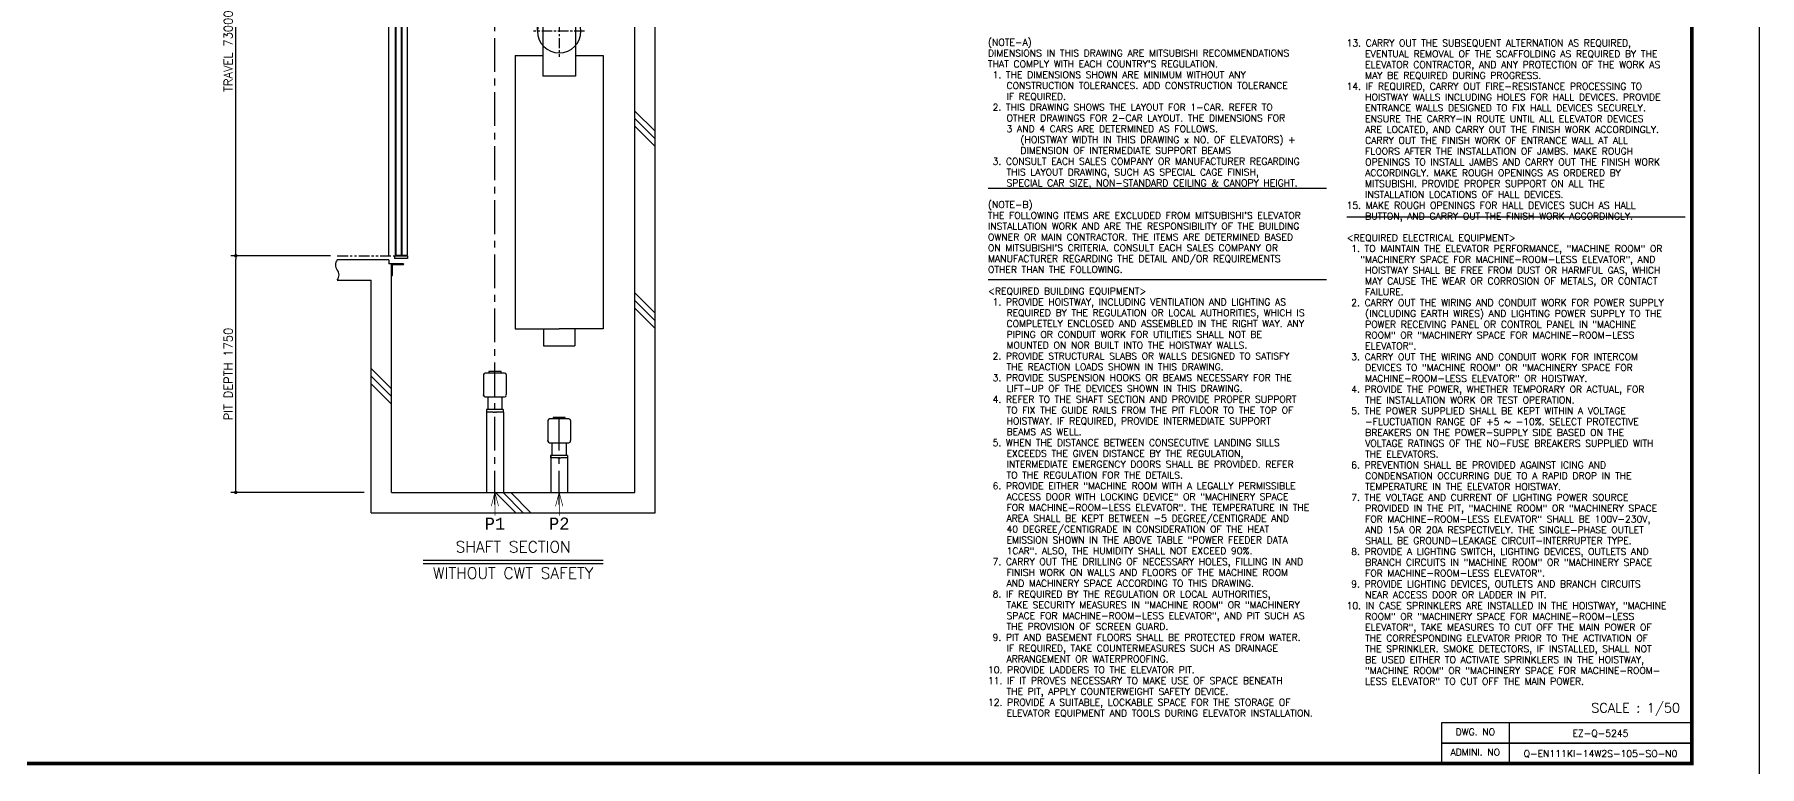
# Model space of a CAD drawing. Header units: millimetres. Extents: x -106996 to 276536, y -21995 to 37993.
# Drawn here: x 29253 to 42000, y -14522 to -9108 of the extents above; entities that cross this region are included whole.
import ezdxf
from ezdxf.enums import TextEntityAlignment as Align

# ---------------------------------------------------------------- set-up
doc = ezdxf.new("R2010")
doc.units = ezdxf.units.MM
doc.header["$LTSCALE"] = 100
doc.linetypes.add('CENTERX2', pattern=[4, 2.5, -0.5, 0.5, -0.5])
doc.linetypes.add('PHANTOM2', pattern=[31.75, 15.875, -3.175, 3.175, -3.175, 3.175, -3.175])
doc.layers.get('0').update_dxf_attribs({"color": 3})
for name, color, linetype in [('BUFFER', 3, 'Continuous'), ('BUILDING', 3, 'Continuous'), ('CENTER-LINE', 7, 'CENTERX2'), ('CWT', 1, 'Continuous'), ('DIM', 2, 'Continuous'), ('DOOR', 7, 'Continuous'), ('FRAME', 5, 'Continuous'), ('OTHERS', 4, 'Continuous'), ('SPEC', 7, 'Continuous'), ('W-DASHED-LINE', 111, 'PHANTOM2')]:
    doc.layers.add(name, color=color, linetype=linetype)
doc.styles.get("Standard").update_dxf_attribs({"font": 'romans.shx', "bigfont": 'bigfont.shx'})
doc.styles.add('STYLE1', font='monos.ttf')
doc.dimstyles.new('1-50IN', dxfattribs={"dimscale": 25, "dimtxt": 2.5, "dimasz": 1, "dimexe": 1.5, "dimexo": 2, "dimgap": 1, "dimtad": 3, "dimdsep": 46, "dimtxsty": 'Standard', "dimblk1": 'DOT', "dimblk2": 'DOT', "dimsah": 1, "dimcen": 0.09, "dimclrd": 256, "dimclre": 256, "dimclrt": 256, "dimadec": 0, "dimazin": 0, "dimtfac": 1, "dimtmove": 0, "dimatfit": 3, "dimldrblk": 'DOT', "dimfxl": 0, "dimtolj": 1, "dimtzin": 0, "dimarcsym": 0})

# ---------------------------------------------------------------- blocks, each defined once
blk = doc.blocks.new('SWALL1')
at = {"layer": 'BUILDING'}
for p, q in [((130, 150), (-250, 150)), ((130, 150), (130, 120)), ((-250, 0), (0, 0)), ((150, 120), (130, 120)), ((240, 120), (150, 120)), ((150, 120), (150, 30)), ((150, 30), (152, 30)), ((156, 106), (156, 34)), ((236, 114), (164, 114)), ((240, 120), (240, 118))]:
    blk.add_line(p, q, dxfattribs=at)
for centre, radius, start, end in [((-205, 112), 58.3, 139.986, 220.014), ((-295, 38), 58.3, 319.986, 40.014), ((152, 34), 4, 270, 0), ((164, 106), 8.5, 90, 180), ((236, 118), 4, 270, 0)]:
    blk.add_arc(centre, radius, start, end, dxfattribs=at)
blk = doc.blocks.new('SDOOR_HH2100W')
at = {"layer": 'DOOR', "ltscale": 170}
for p, q in [((-7, 2328), (-102, 2328)), ((-102, 2328), (-102, 2150)), ((-7, 2170), (-7, 2328)), ((-24, 2170), (-7, 2170)), ((-96, 0), (-96, -20)), ((0, 0), (0, -20)), ((0, -20), (-96, -20))]:
    blk.add_line(p, q, dxfattribs=at)
at = {"layer": 'DOOR'}
for p, q in [((-87, 2115), (-87, 5)), ((-87, 2115), (-47, 2115)), ((-47, 2115), (-47, 5)), ((-43, 2115), (-43, 5)), ((-43, 2115), (-3, 2115)), ((-3, 2115), (-3, 5)), ((-96, 0), (0, 0)), ((-87, 5), (-47, 5)), ((-43, 5), (-3, 5))]:
    blk.add_line(p, q, dxfattribs=at)
at = {"layer": 'OTHERS', "ltscale": 60}
for p, q in [((-141, 2135), (-141, 0)), ((-139, 2133), (-139, 2102)), ((-133, 2133), (-133, 2125)), ((-131, 2125), (-133, 2125)), ((-131, 2135), (-131, 2125)), ((-101, 2135), (-101, 2125)), ((-99, 2125), (-101, 2125))]:
    blk.add_line(p, q, dxfattribs=at)
at = {"layer": 'OTHERS', "ltscale": 150}
for p, q in [((-131, 2135), (-141, 2135)), ((-91, 2100), (-141, 2100)), ((-133, 2133), (-139, 2133)), ((-93, 2102), (-139, 2102))]:
    blk.add_line(p, q, dxfattribs=at)
at = {"layer": 'OTHERS', "ltscale": 25}
for p, q in [((-91, 2135), (-101, 2135)), ((-99, 2133), (-99, 2125)), ((-93, 2133), (-99, 2133)), ((-93, 2133), (-93, 2102)), ((-91, 2135), (-91, 0))]:
    blk.add_line(p, q, dxfattribs=at)
blk = doc.blocks.new('OBA-70')
at = {"linetype": 'Continuous'}
for p, q in [((-45, 0), (-45, -12)), ((12, 0), (-45, 0)), ((26, 0), (12, 0)), ((45, 0), (26, 0)), ((45, -12), (45, 0)), ((-84, -23), (-84, -29)), ((-84, -28), (-84, -172)), ((72, -12), (-72, -12)), ((84, -23), (84, -29)), ((84, -29), (84, -170)), ((-84, -177), (-84, -172)), ((-72, -188), (72, -188)), ((-51, -281), (-51, -188)), ((51, -188), (51, -281)), ((84, -176), (84, -170)), ((-63, -281), (-63, -300)), ((62, -281), (-63, -281)), ((-12, -300), (-63, -300)), ((-12, -300), (-4, -300)), ((4, -300), (-4, -300)), ((4, -300), (12, -300)), ((62, -300), (12, -300)), ((62, -281), (62, -300))]:
    blk.add_line(p, q, dxfattribs=at)
for centre, start, end in [((-72, -23), 90, 178.041), ((72, -23), 1.959, 90), ((-72, -176), 181.959, 270), ((72, -176), 270, 358.041)]:
    blk.add_arc(centre, 11.5, start, end, dxfattribs=at)
blk = doc.blocks.new('BUFFER_CAR')
at = {"layer": 'BUFFER'}
for p, q in [((-63, 594), (-63, 0)), ((63, 594), (63, 0))]:
    blk.add_line(p, q, dxfattribs=at)
at = {"layer": 'BUFFER', "linetype": 'Continuous'}
blk.add_line((-63, 0), (63, 0), dxfattribs=at)
at = {"layer": 'DIM', "const_width": 5}
for points in [[(0, 0), (-27, -102)], [(0, 0), (0, -173)], [(0, 0), (27, -102)]]:
    blk.add_lwpolyline(points, dxfattribs=at)
at = {"layer": 'BUFFER'}
blk.add_blockref('OBA-70', (0, 894), dxfattribs=at)
at = {"layer": 'DIM', "style": 'STYLE1'}
blk.add_text('P1', height=90, rotation=0, dxfattribs=at).set_placement((0, -186), align=Align.TOP_CENTER)
blk = doc.blocks.new('BUFFER_CWT')
at = {"layer": 'BUFFER'}
for p, q in [((-62, 274), (-62, 0)), ((62, 255), (62, 0))]:
    blk.add_line(p, q, dxfattribs=at)
at = {"layer": 'BUFFER', "linetype": 'Continuous'}
blk.add_line((-62, 0), (62, 0), dxfattribs=at)
at = {"layer": 'DIM', "const_width": 5}
for points in [[(0, 0), (-27, -102)], [(0, 0), (0, -173)], [(0, 0), (27, -102)]]:
    blk.add_lwpolyline(points, dxfattribs=at)
at = {"layer": 'BUFFER'}
blk.add_blockref('OBA-70', (0, 555), dxfattribs=at)
at = {"layer": 'DIM', "style": 'STYLE1'}
blk.add_text('P2', height=90, rotation=0, dxfattribs=at).set_placement((0, -186), align=Align.TOP_CENTER)
blk = doc.blocks.new('SCWT')
at = {"layer": 'CENTER-LINE'}
blk.add_line((-161, 2325), (-172, 3061), dxfattribs=at)
at = {"layer": 'CENTER-LINE', "ltscale": 0.3}
for p, q in [((0, 2515), (0, 2135)), ((186, 2325), (-191, 2325)), ((188, 2325), (-188, 2325))]:
    blk.add_line(p, q, dxfattribs=at)
at = {"layer": 'CWT'}
for p, q in [((-120, 2511), (-120, 1993)), ((120, 2511), (-120, 2511)), ((120, 2511), (120, 1993)), ((-325, 2145), (-325, 125)), ((-325, 2145), (-120, 2145)), ((120, 2145), (325, 2145)), ((325, 2145), (325, 125)), ((120, 1993), (-120, 1993)), ((-325, 125), (-25, 125)), ((-125, 125), (0, 125)), ((-115, 125), (-115, 0)), ((-115, 0), (115, 0)), ((125, 125), (0, 125)), ((325, 125), (25, 125)), ((115, 125), (115, 0))]:
    blk.add_line(p, q, dxfattribs=at)
blk.add_ellipse((0, 2325), major_axis=(161, 0), ratio=0.993892, start_param=-1.570796, end_param=4.712389, dxfattribs=at)
blk = doc.blocks.new('_DOT')
at = {"color": 0, "linetype": 'ByBlock'}
blk.add_line((-0.5, 0), (-1, 0), dxfattribs=at)
at = {"color": 0, "linetype": 'ByBlock', "const_width": 0.5}
blk.add_lwpolyline([(-0.25, 0, 1), (0.25, 0, 1)], format="xyb", close=True, dxfattribs=at)
blk = doc.blocks.new('*D258')
at = {"layer": 'DEFPOINTS', "color": 0, "transparency": 16777216}
for p in [(30740, -10745), (31490, -10745), (31740, -12495)]:
    blk.add_point(p, dxfattribs=at)
at = {"layer": 'DIM', "lineweight": -2, "transparency": 16777216}
for p, q in [((31440, -10745), (30703, -10745)), ((30740, -12470), (30740, -10770)), ((31690, -12495), (30703, -12495))]:
    blk.add_line(p, q, dxfattribs=at)
at = {"layer": 'DIM', "lineweight": -2, "transparency": 16777216, "xscale": 25, "yscale": 25, "zscale": 25}
for p, rotation in [((30740, -10745), 90), ((30740, -12495), 270)]:
    blk.add_blockref('_DOT', p, dxfattribs=dict(at, rotation=rotation))
at = {"layer": 'DIM', "transparency": 16777216, "insert": (30684, -11620), "char_height": 62.5, "attachment_point": 5, "rotation": 90}
blk.add_mtext('\\A1;PIT DEPTH 1750', dxfattribs=at)
blk = doc.blocks.new('*D259')
at = {"layer": 'DEFPOINTS', "color": 0, "transparency": 16777216}
for p in [(30740, -7720), (31490, -7720), (31490, -10745)]:
    blk.add_point(p, dxfattribs=at)
at = {"layer": 'DIM', "lineweight": -2, "transparency": 16777216}
for p, q in [((31440, -7720), (30703, -7720)), ((30740, -10720), (30740, -7745)), ((31440, -10745), (30703, -10745))]:
    blk.add_line(p, q, dxfattribs=at)
at = {"layer": 'DIM', "lineweight": -2, "transparency": 16777216, "xscale": 25, "yscale": 25, "zscale": 25}
for p, rotation in [((30740, -7720), 90), ((30740, -10745), 270)]:
    blk.add_blockref('_DOT', p, dxfattribs=dict(at, rotation=rotation))
at = {"layer": 'DIM', "transparency": 16777216, "insert": (30684, -9232), "char_height": 62.5, "attachment_point": 5, "rotation": 90}
blk.add_mtext('\\A1;TRAVEL 73000', dxfattribs=at)
blk = doc.blocks.new('SHAFT_SECTION_O')
at = {"layer": 'DIM'}
for p, q in [((-664, 25), (664, 25)), ((-664, 0), (664, 0))]:
    blk.add_line(p, q, dxfattribs=at)
blk.add_text('SHAFT SECTION', height=83.33, rotation=0, dxfattribs=at).set_placement((0, 56), align=Align.BOTTOM_CENTER)
blk.add_text('WITHOUT CWT SAFETY', height=83.33, rotation=0, dxfattribs=at).set_placement((0, -30), align=Align.TOP_CENTER)

msp = doc.modelspace()

# ---------------------------------------------------------------- linework, layer by layer
at = {"layer": 'BUILDING'}
for p, q in [((33690.000004, -12494.9999906), (33690.000004, -8461.5499906)), ((33840.000004, -12644.9999906), (33840.000004, -8414.3899906)), ((33690.000004, -9674.4633239), (33840.000004, -9824.4633239)), ((33690.000004, -9731.0333239), (33840.000004, -9881.0333239)), ((33690.000004, -9787.6033239), (33840.000004, -9937.6033239)), ((31890.000004, -12494.9999906), (31890.000004, -10804.9999906)), ((31740.000004, -12644.9999906), (31740.000004, -10924.9999906)), ((33690.000004, -11018.9466573), (33840.000004, -11168.9466573)), ((33690.000004, -11075.5166573), (33840.000004, -11225.5166573)), ((33690.000004, -11132.0866573), (33840.000004, -11282.0866573)), ((31740.000004, -11578.4299906), (31890.000004, -11728.4299906)), ((31740.000004, -11634.9999906), (31890.000004, -11784.9999906)), ((31740.000004, -11691.5699906), (31890.000004, -11841.5699906)), ((31890.000004, -12494.9999906), (33690.000004, -12494.9999906)), ((32808.430004, -12644.9999906), (32658.430004, -12494.9999906)), ((32865.000004, -12644.9999906), (32715.000004, -12494.9999906)), ((32921.570004, -12644.9999906), (32771.570004, -12494.9999906)), ((31740.000004, -12644.9999906), (33840.000004, -12644.9999906))]:
    msp.add_line(p, q, dxfattribs=at)
at = {"layer": 'CENTER-LINE'}
for p, q in [((32655.000004, -12584.9999906), (32655.000004, -8307.5899906)), ((33130.000004, -12584.9999906), (33130.000004, -11889.9999906))]:
    msp.add_line(p, q, dxfattribs=at)
at = {"layer": 'DEFPOINTS'}
msp.add_lwpolyline([(21000.000004, -14999.9999906), (42000.000004, -14999.9999906), (42000.000004, 0.0000094), (21000.000004, 0.0000094)], close=True, dxfattribs=at)
at = {"layer": 'FRAME'}
for p, q in [((40150.000004, -14199.9999906), (40150.000004, -14349.9999906)), ((40150.000004, -14349.9999906), (40150.000004, -14499.9999906))]:
    msp.add_line(p, q, dxfattribs=at)
at = {"layer": 'FRAME', "const_width": 25}
msp.add_lwpolyline([(21500.000004, -14499.9999906), (41500.000004, -14499.9999906), (41500.000004, -499.9999906), (21500.000004, -499.9999906)], close=True, dxfattribs=at)
at = {"layer": 'FRAME'}
for points in [[(39650.000004, -14349.9999906), (41500.000004, -14349.9999906), (41500.000004, -14199.9999906), (39650.000004, -14199.9999906)], [(39650.000004, -14499.9999906), (41500.000004, -14499.9999906), (41500.000004, -14349.9999906), (39650.000004, -14349.9999906)]]:
    msp.add_lwpolyline(points, close=True, dxfattribs=at)
at = {"layer": 'SPEC'}
for p, q in [((36300.0004937, -10244.7369139), (38800.0004937, -10244.7369139)), ((38950.0004937, -10457.6860441), (41450.0004937, -10457.6860441)), ((36300.0004937, -10921.3591318), (38800.0004937, -10921.3591318))]:
    msp.add_line(p, q, dxfattribs=at)
at = {"layer": 'W-DASHED-LINE', "ltscale": 0.05}
msp.add_line((31490.000004, -10744.9999906), (31914.000004, -10744.9999906), dxfattribs=at)

# ---------------------------------------------------------------- block references
at = {"layer": 'BUFFER'}
for name, p in [('BUFFER_CAR', (32655.000004, -12494.9999906)), ('BUFFER_CWT', (33130.000004, -12494.9999906))]:
    msp.add_blockref(name, p, dxfattribs=at)
at = {"layer": 'BUILDING'}
msp.add_blockref('SWALL1', (31740.000004, -10924.9999906), dxfattribs=at)
at = {"layer": 'CWT'}
msp.add_blockref('SCWT', (33130.000004, -11409.9999906), dxfattribs=at)
at = {"layer": 'DIM'}
msp.add_blockref('SHAFT_SECTION_O', (32790.000004, -13019.9999906), dxfattribs=at)
at = {"layer": 'DOOR'}
msp.add_blockref('SDOOR_HH2100W', (32010.000004, -10744.9999906), dxfattribs=at)

# ---------------------------------------------------------------- texts
at = {"layer": 'SPEC'}
msp.add_text('SCALE : 1/50', height=70, dxfattribs=at).set_placement((41413.2544973, -14144.1162458), align=Align.BOTTOM_RIGHT)
for s, p in [('DWG. NO', (39900.000004, -14306.6666573)), ('ADMINI. NO', (39900.000004, -14456.6666573))]:
    msp.add_text(s, height=50, dxfattribs=at).set_placement(p, align=Align.BOTTOM_CENTER)
at = {"layer": 'SPEC', "char_height": 50, "attachment_point": 4, "line_spacing_factor": 0.96}
for s, insert in [('(NOTE-A)\\PDIMENSIONS IN THIS DRAWING ARE MITSUBISHI RECOMMENDATIONS\\PTHAT COMPLY WITH EACH COUNTRY\'S REGULATION.\\P 1. THE DIMENSIONS SHOWN ARE MINIMUM WITHOUT ANY \\P    CONSTRUCTION TOLERANCES. ADD CONSTRUCTION TOLERANCE\\P    IF REQUIRED.\\P 2. THIS DRAWING SHOWS THE LAYOUT FOR 1-CAR. REFER TO\\P    OTHER DRAWINGS FOR 2-CAR LAYOUT. THE DIMENSIONS FOR\\P    3 AND 4 CARS ARE DETERMINED AS FOLLOWS.\\P       (HOISTWAY WIDTH IN THIS DRAWING x NO. OF ELEVATORS) +\\P       DIMENSION OF INTERMEDIATE SUPPORT BEAMS\\P 3. CONSULT EACH SALES COMPANY OR MANUFACTURER REGARDING\\P    THIS LAYOUT DRAWING, SUCH AS SPECIAL CAGE FINISH,\\P    SPECIAL CAR SIZE, NON-STANDARD CEILING & CANOPY HEIGHT.\\P\\P(NOTE-B)\\PTHE FOLLOWING ITEMS ARE EXCLUDED FROM MITSUBISHI\'S ELEVATOR\\PINSTALLATION WORK AND ARE THE RESPONSIBILITY OF THE BUILDING\\POWNER OR MAIN CONTRACTOR. THE ITEMS ARE DETERMINED BASED\\PON MITSUBISHI\'S CRITERIA. CONSULT EACH SALES COMPANY OR\\PMANUFACTURER REGARDING THE DETAIL AND/OR REQUIREMENTS\\POTHER THAN THE FOLLOWING.\\P\\P<REQUIRED BUILDING EQUIPMENT>\\P 1. PROVIDE HOISTWAY, INCLUDING VENTILATION AND LIGHTING AS\\P    REQUIRED BY THE REGULATION OR LOCAL AUTHORITIES, WHICH IS\\P    COMPLETELY ENCLOSED AND ASSEMBLED IN THE RIGHT WAY. ANY\\P    PIPING OR CONDUIT WORK FOR UTILITIES SHALL NOT BE \\P    MOUNTED ON NOR BUILT INTO THE HOISTWAY WALLS.\\P 2. PROVIDE STRUCTURAL SLABS OR WALLS DESIGNED TO SATISFY\\P    THE REACTION LOADS SHOWN IN THIS DRAWING.\\P 3. PROVIDE SUSPENSION HOOKS OR BEAMS NECESSARY FOR THE\\P    LIFT-UP OF THE DEVICES SHOWN IN THIS DRAWING.\\P 4. REFER TO THE SHAFT SECTION AND PROVIDE PROPER SUPPORT\\P    TO FIX THE GUIDE RAILS FROM THE PIT FLOOR TO THE TOP OF\\P    HOISTWAY. IF REQUIRED, PROVIDE INTERMEDIATE SUPPORT\\P    BEAMS AS WELL.\\P 5. WHEN THE DISTANCE BETWEEN CONSECUTIVE LANDING SILLS\\P    EXCEEDS THE GIVEN DISTANCE BY THE REGULATION,\\P    INTERMEDIATE EMERGENCY DOORS SHALL BE PROVIDED. REFER\\P    TO THE REGULATION FOR THE DETAILS.\\P 6. PROVIDE EITHER "MACHINE ROOM WITH A LEGALLY PERMISSIBLE\\P    ACCESS DOOR WITH LOCKING DEVICE" OR "MACHINERY SPACE\\P    FOR MACHINE-ROOM-LESS ELEVATOR". THE TEMPERATURE IN THE\\P    AREA SHALL BE KEPT BETWEEN -5 DEGREE/CENTIGRADE AND\\P    40 DEGREE/CENTIGRADE IN CONSIDERATION OF THE HEAT\\P    EMISSION SHOWN IN THE ABOVE TABLE "POWER FEEDER DATA\\P    1CAR". ALSO, THE HUMIDITY SHALL NOT EXCEED 90%.\\P 7. CARRY OUT THE DRILLING OF NECESSARY HOLES, FILLING IN AND\\P    FINISH WORK ON WALLS AND FLOORS OF THE MACHINE ROOM\\P    AND MACHINERY SPACE ACCORDING TO THIS DRAWING.\\P 8. IF REQUIRED BY THE REGULATION OR LOCAL AUTHORITIES, \\P    TAKE SECURITY MEASURES IN "MACHINE ROOM" OR "MACHINERY\\P    SPACE FOR MACHINE-ROOM-LESS ELEVATOR", AND PIT SUCH AS\\P    THE PROVISION OF SCREEN GUARD.\\P 9. PIT AND BASEMENT FLOORS SHALL BE PROTECTED FROM WATER.\\P    IF REQUIRED, TAKE COUNTERMEASURES SUCH AS DRAINAGE \\P    ARRANGEMENT OR WATERPROOFING.\\P10. PROVIDE LADDERS TO THE ELEVATOR PIT.\\P11. IF IT PROVES NECESSARY TO MAKE USE OF SPACE BENEATH\\P    THE PIT, APPLY COUNTERWEIGHT SAFETY DEVICE.\\P12. PROVIDE A SUITABLE, LOCKABLE SPACE FOR THE STORAGE OF\\P    ELEVATOR EQUIPMENT AND TOOLS DURING ELEVATOR INSTALLATION. ', (36298.5668791, -11649.2769206)), ('\\pi-74.67,l74.67;13. CARRY OUT THE SUBSEQUENT ALTERNATION AS REQUIRED,\\P    EVENTUAL REMOVAL OF THE SCAFFOLDING AS REQUIRED BY THE \\P    ELEVATOR CONTRACTOR, AND ANY PROTECTION OF THE WORK AS\\P    MAY BE REQUIRED DURING PROGRESS.\\P\\pi-105.6,l105.6;14. IF REQUIRED, CARRY OUT FIRE-RESISTANCE PROCESSING TO\\P    HOISTWAY WALLS INCLUDING HOLES FOR HALL DEVICES. PROVIDE\\P    ENTRANCE WALLS DESIGNED TO FIX HALL DEVICES SECURELY.\\P    ENSURE THE CARRY-IN ROUTE UNTIL ALL ELEVATOR DEVICES\\P    ARE LOCATED, AND CARRY OUT THE FINISH WORK ACCORDINGLY.\\P    CARRY OUT THE FINISH WORK OF ENTRANCE WALL AT ALL\\P    FLOORS AFTER THE INSTALLATION OF JAMBS. MAKE ROUGH\\P    OPENINGS TO INSTALL JAMBS AND CARRY OUT THE FINISH WORK\\P    ACCORDINGLY. MAKE ROUGH OPENINGS AS ORDERED BY\\P    MITSUBISHI. PROVIDE PROPER SUPPORT ON ALL THE\\P    INSTALLATION LOCATIONS OF HALL DEVICES.\\P\\pi-93.33,l93.33;15. MAKE ROUGH OPENINGS FOR HALL DEVICES SUCH AS HALL\\P    BUTTON, AND CARRY OUT THE FINISH WORK ACCORDINGLY.\\P\\P<REQUIRED ELECTRICAL EQUIPMENT>\\P 1. TO MAINTAIN THE ELEVATOR PERFORMANCE, "MACHINE ROOM" OR\\P   "MACHINERY SPACE FOR MACHINE-ROOM-LESS ELEVATOR", AND\\P    HOISTWAY SHALL BE FREE FROM DUST OR HARMFUL GAS, WHICH\\P    MAY CAUSE THE WEAR OR CORROSION OF METALS, OR CONTACT\\P    FAILURE.\\P 2. CARRY OUT THE WIRING AND CONDUIT WORK FOR POWER SUPPLY\\P    (INCLUDING EARTH WIRES) AND LIGHTING POWER SUPPLY TO THE\\P    POWER RECEIVING PANEL OR CONTROL PANEL IN "MACHINE\\P    ROOM" OR "MACHINERY SPACE FOR MACHINE-ROOM-LESS\\P    ELEVATOR".\\P 3. CARRY OUT THE WIRING AND CONDUIT WORK FOR INTERCOM\\P    DEVICES TO "MACHINE ROOM" OR "MACHINERY SPACE FOR\\P    MACHINE-ROOM-LESS ELEVATOR" OR HOISTWAY.\\P 4. PROVIDE THE POWER, WHETHER TEMPORARY OR ACTUAL, FOR\\P    THE INSTALLATION WORK OR TEST OPERATION.\\P 5. THE POWER SUPPLIED SHALL BE KEPT WITHIN A VOLTAGE\\P    -FLUCTUATION RANGE OF +5 ~ -10%. SELECT PROTECTIVE\\P    BREAKERS ON THE POWER-SUPPLY SIDE BASED ON THE\\P    VOLTAGE RATINGS OF THE NO-FUSE BREAKERS SUPPLIED WITH\\P    THE ELEVATORS.\\P 6. PREVENTION SHALL BE PROVIDED AGAINST ICING AND\\P    CONDENSATION OCCURRING DUE TO A RAPID DROP IN THE\\P    TEMPERATURE IN THE ELEVATOR HOISTWAY.\\P 7. THE VOLTAGE AND CURRENT OF LIGHTING POWER SOURCE\\P    PROVIDED IN THE PIT, "MACHINE ROOM" OR "MACHINERY SPACE\\P    FOR MACHINE-ROOM-LESS ELEVATOR" SHALL BE 100V-230V,\\P    AND 15A OR 20A RESPECTIVELY. THE SINGLE-PHASE OUTLET\\P    SHALL BE GROUND-LEAKAGE CIRCUIT-INTERRUPTER TYPE.\\P 8. PROVIDE A LIGHTING SWITCH, LIGHTING DEVICES, OUTLETS AND\\P    BRANCH CIRCUITS IN "MACHINE ROOM" OR "MACHINERY SPACE\\P    FOR MACHINE-ROOM-LESS ELEVATOR".\\P 9. PROVIDE LIGHTING DEVICES, OUTLETS AND BRANCH CIRCUITS\\P    NEAR ACCESS DOOR OR LADDER IN PIT.\\P10. IN CASE SPRINKLERS ARE INSTALLED IN THE HOISTWAY, "MACHINE\\P    ROOM" OR "MACHINERY SPACE FOR MACHINE-ROOM-LESS\\P    ELEVATOR", TAKE MEASURES TO CUT OFF THE MAIN POWER OF\\P    THE CORRESPONDING ELEVATOR PRIOR TO THE ACTIVATION OF\\P    THE SPRINKLER. SMOKE DETECTORS, IF INSTALLED, SHALL NOT\\P    BE USED EITHER TO ACTIVATE SPRINKLERS IN THE HOISTWAY,\\P    "MACHINE ROOM" OR "MACHINERY SPACE FOR MACHINE-ROOM-\\P    LESS ELEVATOR" TO CUT OFF THE MAIN POWER.', (38948.5668791, -11532.0413448))]:
    msp.add_mtext(s, dxfattribs=dict(at, insert=insert))
at = {"layer": 'SPEC', "char_height": 50, "attachment_point": 8}
for s, insert in [('EZ-Q-5245', (40825.000004, -14306.6666906)), ('Q-EN111KI-14W2S-105-SO-N0', (40825.000004, -14456.6666906))]:
    msp.add_mtext(s, dxfattribs=dict(at, insert=insert))

# ---------------------------------------------------------------- dimensions: what is measured, and where the dimension line sits
at = {"layer": 'DIM'}
for base, p1, p2, text, picture, middle in [((30740.000004, -7719.9999906), (31490.000004, -10744.9999906), (31490.000004, -7719.9999906), 'TRAVEL 73000', '*D259', (30740.000004, -9232.4999906)), ((30740.000004, -10744.9999906), (31740.000004, -12494.9999906), (31490.000004, -10744.9999906), 'PIT DEPTH <>', '*D258', (30740.000004, -11619.9999906))]:
    dim = msp.add_linear_dim(base=base, p1=p1, p2=p2, angle=90, text=text, dimstyle='1-50IN', override={"dimpost": '\\X'}, dxfattribs=at)
    dim.commit()
    dim.dimension.update_dxf_attribs({"geometry": picture, "text_midpoint": middle, "dimtype": 160})

doc.saveas('drawing.dxf')
